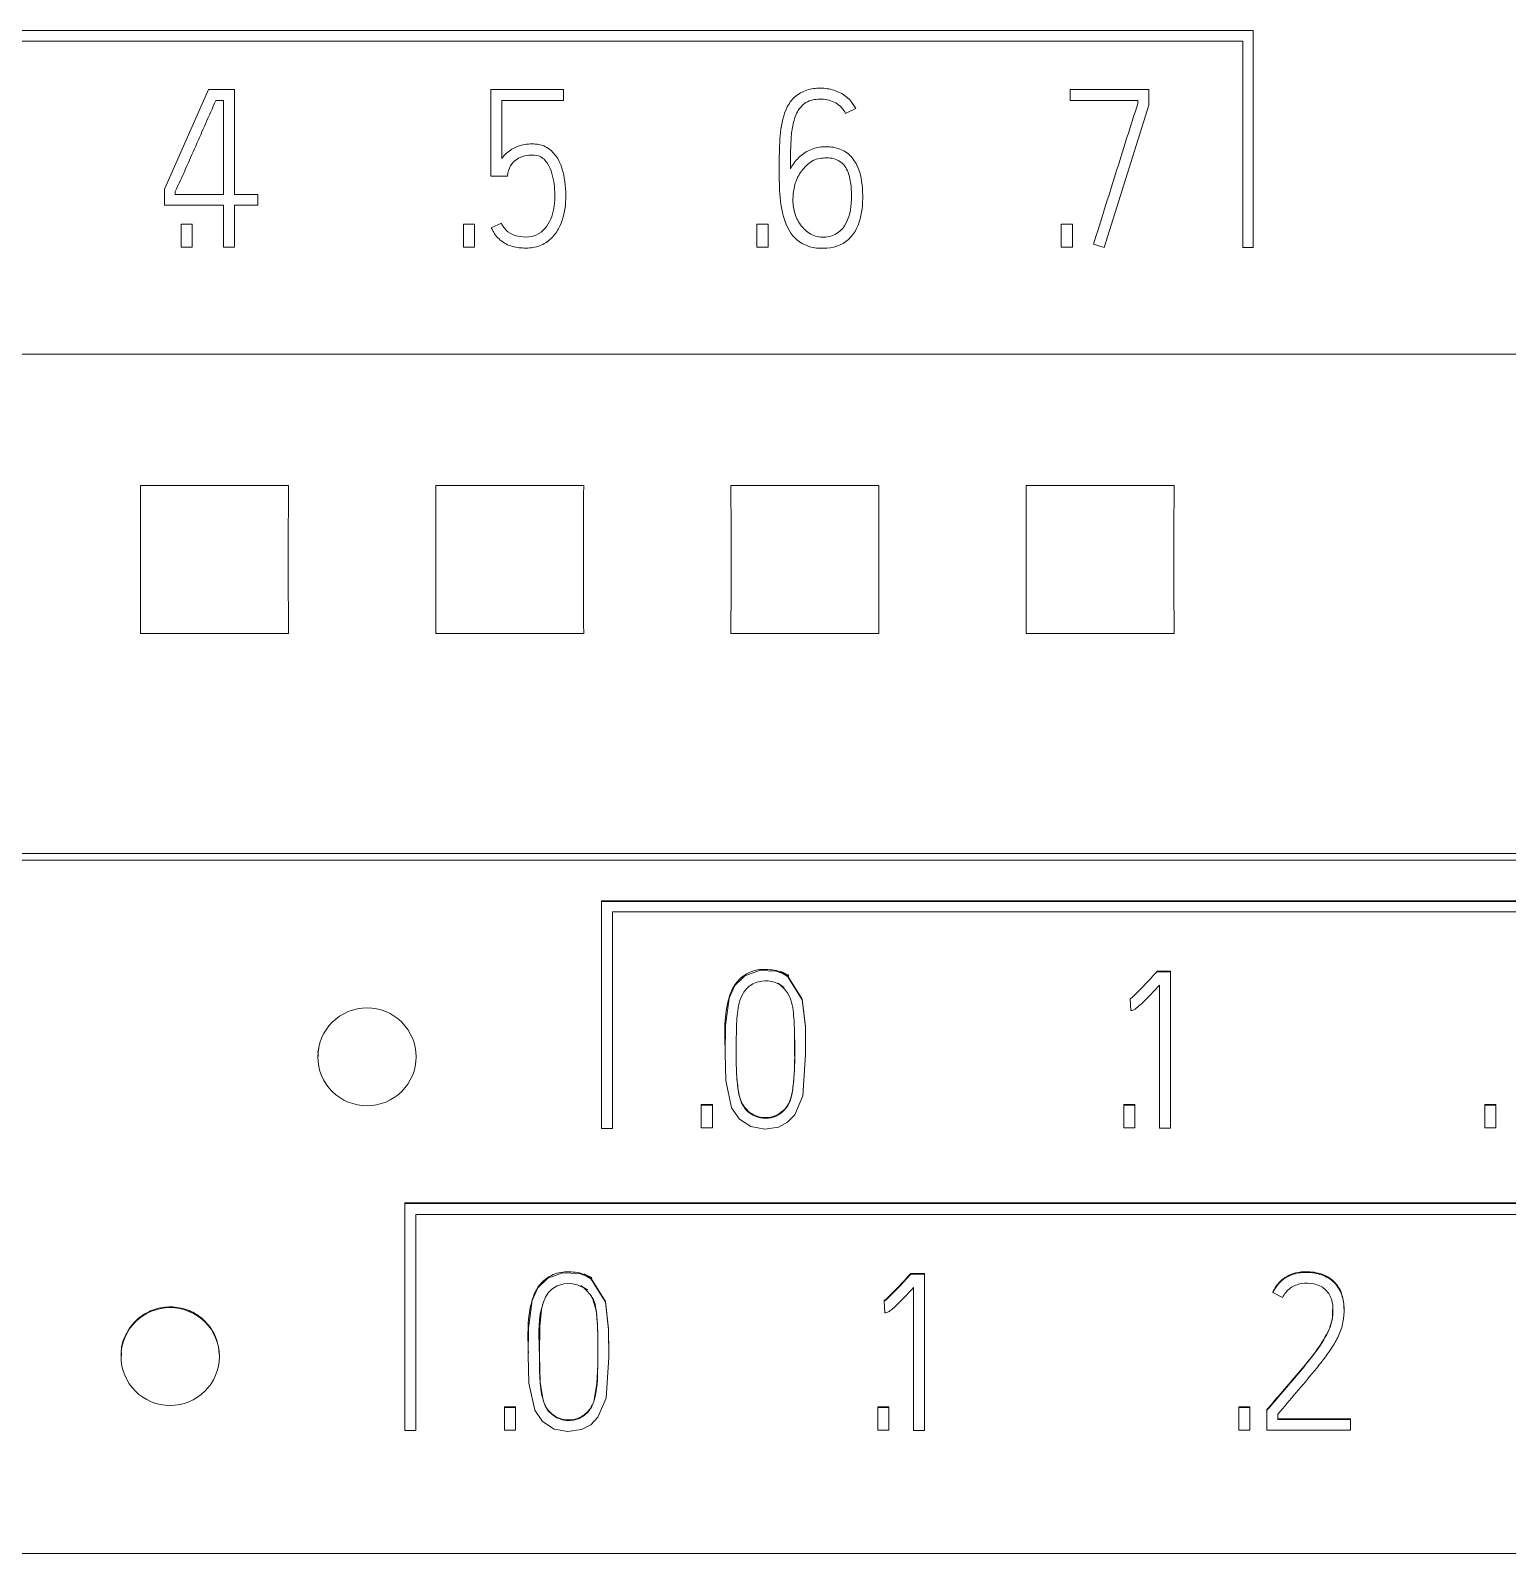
# Model space of a CAD drawing. Header units: millimetres. Extents: x 983 to 2111, y 2638 to 4457.
# Drawn here: x 1495.64 to 1510.65, y 3433.71 to 3449.18 of the extents above; entities that cross this region are included whole.
import ezdxf

# ---------------------------------------------------------------- set-up
doc = ezdxf.new("R2010")
doc.units = ezdxf.units.MM

# ---------------------------------------------------------------- blocks, each defined once
blk = doc.blocks.new('16DIDQ')
at = {"color": 7, "linetype": 'Continuous', "lineweight": 15}
for p, q in [((1484.019, 3449.182), (1508.065, 3449.182)), ((1508.065, 3449.182), (1508.065, 3446.978)), ((1507.959, 3449.072), (1484.13, 3449.072)), ((1507.959, 3446.978), (1507.959, 3449.072)), ((1497.002, 3447.57), (1497.45, 3448.582)), ((1497.45, 3448.582), (1497.714, 3448.582)), ((1497.714, 3448.582), (1497.714, 3447.517)), ((1500.319, 3448.582), (1500.319, 3447.703)), ((1501.058, 3448.582), (1500.319, 3448.582)), ((1501.058, 3448.471), (1501.058, 3448.582)), ((1506.206, 3448.471), (1506.206, 3448.584)), ((1506.206, 3448.584), (1507.005, 3448.584)), ((1507.005, 3448.584), (1507.005, 3448.422)), ((1497.601, 3448.471), (1497.523, 3448.471)), ((1497.601, 3447.517), (1497.601, 3448.471)), ((1500.43, 3448.471), (1501.058, 3448.471)), ((1500.43, 3447.881), (1500.43, 3448.471)), ((1503.924, 3448.338), (1504.026, 3448.391)), ((1506.894, 3448.471), (1506.206, 3448.471)), ((1507.005, 3448.422), (1506.55, 3446.976)), ((1506.894, 3448.44), (1506.894, 3448.471)), ((1497.002, 3447.406), (1497.002, 3447.57)), ((1500.319, 3447.703), (1500.488, 3447.703)), ((1497.112, 3447.546), (1497.112, 3447.517)), ((1497.112, 3447.517), (1497.601, 3447.517)), ((1497.714, 3447.517), (1497.949, 3447.517)), ((1497.949, 3447.517), (1497.949, 3447.406)), ((1497.601, 3447.406), (1497.002, 3447.406)), ((1497.601, 3446.982), (1497.601, 3447.406)), ((1497.949, 3447.406), (1497.714, 3447.406)), ((1497.714, 3447.406), (1497.714, 3446.982)), ((1497.17, 3446.982), (1497.17, 3447.215)), ((1497.17, 3447.215), (1497.283, 3447.215)), ((1497.283, 3447.215), (1497.283, 3446.982)), ((1500.039, 3446.982), (1500.039, 3447.215)), ((1500.039, 3447.215), (1500.152, 3447.215)), ((1500.152, 3447.215), (1500.152, 3446.982)), ((1500.425, 3447.224), (1500.323, 3447.178)), ((1503.023, 3447.215), (1503.023, 3446.982)), ((1503.136, 3447.215), (1503.023, 3447.215)), ((1503.136, 3446.982), (1503.136, 3447.215)), ((1506.115, 3447.215), (1506.115, 3446.982)), ((1506.228, 3447.215), (1506.115, 3447.215)), ((1506.228, 3446.982), (1506.228, 3447.215)), ((1497.283, 3446.982), (1497.17, 3446.982)), ((1497.714, 3446.982), (1497.601, 3446.982)), ((1500.152, 3446.982), (1500.039, 3446.982)), ((1503.023, 3446.982), (1503.136, 3446.982)), ((1506.115, 3446.982), (1506.228, 3446.982)), ((1506.55, 3446.976), (1506.443, 3447.011)), ((1508.065, 3446.978), (1507.959, 3446.978)), ((1472.71, 3445.892), (1538.31, 3445.892)), ((1496.758, 3444.56), (1498.262, 3444.56)), ((1499.758, 3444.56), (1501.262, 3444.56)), ((1502.758, 3444.56), (1504.262, 3444.56)), ((1505.758, 3444.56), (1507.262, 3444.56)), ((1498.262, 3443.056), (1496.758, 3443.056)), ((1501.262, 3443.056), (1499.758, 3443.056)), ((1504.262, 3443.056), (1502.758, 3443.056)), ((1507.262, 3443.056), (1505.758, 3443.056)), ((1472.71, 3440.82), (1538.31, 3440.82)), ((1538.31, 3440.752), (1472.71, 3440.752)), ((1501.444, 3440.331), (1501.444, 3440.338)), ((1532.478, 3440.338), (1501.444, 3440.338)), ((1501.444, 3440.331), (1532.478, 3440.331)), ((1501.444, 3438.026), (1501.444, 3440.331)), ((1532.368, 3440.226), (1501.555, 3440.226)), ((1501.555, 3440.226), (1501.555, 3438.026)), ((1507.085, 3439.619), (1507.085, 3439.626)), ((1507.085, 3439.626), (1507.225, 3439.626)), ((1507.085, 3439.619), (1507.225, 3439.619)), ((1507.225, 3439.619), (1507.225, 3439.626)), ((1507.225, 3439.619), (1507.225, 3438.03)), ((1507.114, 3438.03), (1507.114, 3439.482)), ((1506.816, 3439.35), (1506.816, 3439.343)), ((1506.823, 3439.225), (1506.816, 3439.343)), ((1503.405, 3438.761), (1503.404, 3439.013)), ((1498.56, 3438.762), (1498.56, 3438.755)), ((1499.56, 3438.755), (1499.56, 3438.762)), ((1502.699, 3438.818), (1502.699, 3438.811)), ((1503.517, 3438.808), (1503.517, 3438.815)), ((1502.57, 3438.271), (1502.457, 3438.271)), ((1502.457, 3438.264), (1502.457, 3438.271)), ((1502.457, 3438.032), (1502.457, 3438.264)), ((1502.457, 3438.264), (1502.57, 3438.264)), ((1502.57, 3438.264), (1502.57, 3438.271)), ((1502.57, 3438.264), (1502.57, 3438.032)), ((1506.863, 3438.271), (1506.75, 3438.271)), ((1506.75, 3438.264), (1506.75, 3438.271)), ((1506.75, 3438.032), (1506.75, 3438.264)), ((1506.75, 3438.264), (1506.863, 3438.264)), ((1506.863, 3438.264), (1506.863, 3438.271)), ((1506.863, 3438.264), (1506.863, 3438.032)), ((1510.418, 3438.271), (1510.531, 3438.271)), ((1510.418, 3438.264), (1510.418, 3438.271)), ((1510.531, 3438.264), (1510.418, 3438.264)), ((1510.418, 3438.264), (1510.418, 3438.032)), ((1510.531, 3438.264), (1510.531, 3438.271)), ((1510.531, 3438.032), (1510.531, 3438.264)), ((1501.555, 3438.026), (1501.444, 3438.026)), ((1502.57, 3438.032), (1502.457, 3438.032)), ((1506.863, 3438.032), (1506.75, 3438.032)), ((1507.225, 3438.03), (1507.114, 3438.03)), ((1510.418, 3438.032), (1510.531, 3438.032)), ((1530.259, 3437.271), (1499.446, 3437.271)), ((1499.446, 3437.264), (1499.446, 3437.271)), ((1499.446, 3437.264), (1530.259, 3437.264)), ((1499.446, 3434.959), (1499.446, 3437.264)), ((1530.148, 3437.154), (1499.557, 3437.154)), ((1499.557, 3437.154), (1499.557, 3434.959)), ((1504.585, 3436.547), (1504.585, 3436.554)), ((1504.585, 3436.554), (1504.725, 3436.554)), ((1504.725, 3436.547), (1504.585, 3436.547)), ((1504.725, 3436.547), (1504.725, 3436.554)), ((1504.725, 3434.957), (1504.725, 3436.547)), ((1504.316, 3436.271), (1504.316, 3436.278)), ((1504.316, 3436.271), (1504.323, 3436.153)), ((1504.614, 3436.41), (1504.614, 3434.957)), ((1508.264, 3436.359), (1508.264, 3436.366)), ((1508.364, 3436.308), (1508.264, 3436.359)), ((1508.99, 3436.178), (1508.99, 3436.185)), ((1496.56, 3435.717), (1496.56, 3435.71)), ((1497.56, 3435.71), (1497.56, 3435.717)), ((1500.699, 3435.746), (1500.699, 3435.739)), ((1501.517, 3435.735), (1501.517, 3435.742)), ((1500.457, 3435.199), (1500.457, 3435.192)), ((1500.57, 3435.199), (1500.457, 3435.199)), ((1500.457, 3435.192), (1500.457, 3434.96)), ((1500.57, 3435.192), (1500.457, 3435.192)), ((1500.57, 3435.192), (1500.57, 3435.199)), ((1500.57, 3434.96), (1500.57, 3435.192)), ((1504.25, 3435.199), (1504.25, 3435.192)), ((1504.363, 3435.199), (1504.25, 3435.199)), ((1504.363, 3435.192), (1504.25, 3435.192)), ((1504.25, 3435.192), (1504.25, 3434.96)), ((1504.363, 3435.192), (1504.363, 3435.199)), ((1504.363, 3434.96), (1504.363, 3435.192)), ((1507.918, 3435.199), (1508.031, 3435.199)), ((1507.918, 3435.192), (1507.918, 3435.199)), ((1508.031, 3435.192), (1507.918, 3435.192)), ((1507.918, 3435.192), (1507.918, 3434.96)), ((1508.031, 3435.192), (1508.031, 3435.199)), ((1508.031, 3434.96), (1508.031, 3435.192)), ((1508.204, 3435.17), (1508.204, 3435.163)), ((1508.204, 3434.96), (1508.204, 3435.163)), ((1508.315, 3435.123), (1508.315, 3435.07)), ((1508.315, 3435.077), (1509.056, 3435.077)), ((1508.315, 3435.07), (1509.056, 3435.07)), ((1509.056, 3435.07), (1509.056, 3435.077)), ((1509.056, 3435.07), (1509.056, 3434.96)), ((1499.557, 3434.959), (1499.446, 3434.959)), ((1500.457, 3434.96), (1500.57, 3434.96)), ((1504.25, 3434.96), (1504.363, 3434.96)), ((1504.614, 3434.957), (1504.725, 3434.957)), ((1507.918, 3434.96), (1508.031, 3434.96)), ((1509.056, 3434.96), (1508.204, 3434.96)), ((1488.01, 3433.708), (1532.51, 3433.708))]:
    blk.add_line(p, q, dxfattribs=at)
at = {"color": 7, "linetype": 'Continuous', "lineweight": 15, "flags": 128}
for points in [[(1503.22, 3439.625), (1503.326, 3439.585), (1503.344, 3439.577), (1503.345, 3439.576), (1503.345, 3439.576), (1503.345, 3439.576), (1503.345, 3439.576), (1503.343, 3439.577), (1503.268, 3439.614), (1503.264, 3439.616), (1503.263, 3439.616), (1503.263, 3439.616), (1503.263, 3439.616), (1503.263, 3439.616), (1503.263, 3439.616), (1503.265, 3439.615), (1503.337, 3439.568), (1503.482, 3439.334), (1503.515, 3439.057), (1503.517, 3438.777), (1503.489, 3438.358), (1503.407, 3438.165), (1503.334, 3438.09), (1503.241, 3438.041), (1503.102, 3438.02), (1502.962, 3438.046), (1502.845, 3438.121), (1502.765, 3438.237), (1502.706, 3438.513), (1502.699, 3438.792), (1502.702, 3439.072), (1502.74, 3439.35), (1502.797, 3439.478), (1502.899, 3439.579), (1503.048, 3439.633), (1503.22, 3439.625)], [(1503.517, 3438.815), (1503.515, 3439.064), (1503.482, 3439.341), (1503.337, 3439.575), (1503.265, 3439.622), (1503.263, 3439.623), (1503.263, 3439.623), (1503.263, 3439.623), (1503.263, 3439.623), (1503.263, 3439.623), (1503.263, 3439.623), (1503.263, 3439.623), (1503.263, 3439.623), (1503.264, 3439.622), (1503.268, 3439.621), (1503.343, 3439.584), (1503.345, 3439.583), (1503.345, 3439.583), (1503.345, 3439.583), (1503.345, 3439.583), (1503.344, 3439.584), (1503.326, 3439.592), (1503.22, 3439.632)], [(1501.22, 3436.553), (1501.326, 3436.513), (1501.344, 3436.504), (1501.345, 3436.504), (1501.345, 3436.504), (1501.345, 3436.504), (1501.345, 3436.504), (1501.343, 3436.505), (1501.268, 3436.541), (1501.264, 3436.543), (1501.263, 3436.544), (1501.263, 3436.544), (1501.263, 3436.544), (1501.263, 3436.544), (1501.263, 3436.543), (1501.265, 3436.542), (1501.337, 3436.496), (1501.482, 3436.262), (1501.515, 3435.984), (1501.517, 3435.704), (1501.489, 3435.286), (1501.407, 3435.093), (1501.334, 3435.017), (1501.241, 3434.968), (1501.102, 3434.948), (1500.962, 3434.973), (1500.845, 3435.049), (1500.765, 3435.165), (1500.706, 3435.44), (1500.699, 3435.719), (1500.702, 3435.999), (1500.74, 3436.278), (1500.797, 3436.406), (1500.899, 3436.506), (1501.048, 3436.561), (1501.22, 3436.553)], [(1501.2, 3436.439), (1501.131, 3436.453), (1501.059, 3436.449), (1500.994, 3436.429), (1500.939, 3436.395), (1500.902, 3436.358), (1500.873, 3436.311), (1500.85, 3436.255), (1500.833, 3436.189), (1500.817, 3436.014), (1500.812, 3435.727), (1500.821, 3435.45), (1500.849, 3435.266), (1500.87, 3435.208), (1500.9, 3435.159), (1500.94, 3435.119), (1500.988, 3435.087), (1501.045, 3435.065), (1501.102, 3435.057), (1501.159, 3435.062), (1501.216, 3435.08), (1501.266, 3435.11), (1501.308, 3435.148), (1501.341, 3435.195), (1501.365, 3435.251), (1501.395, 3435.434), (1501.405, 3435.621), (1501.404, 3435.944), (1501.398, 3436.074), (1501.387, 3436.176), (1501.354, 3436.293), (1501.327, 3436.341), (1501.292, 3436.382), (1501.265, 3436.406), (1501.237, 3436.429), (1501.236, 3436.429), (1501.236, 3436.429), (1501.236, 3436.429), (1501.236, 3436.429), (1501.235, 3436.429), (1501.235, 3436.429), (1501.235, 3436.429), (1501.235, 3436.429), (1501.235, 3436.43), (1501.235, 3436.43), (1501.235, 3436.43), (1501.235, 3436.43), (1501.235, 3436.43), (1501.235, 3436.43), (1501.235, 3436.43), (1501.236, 3436.429), (1501.236, 3436.429), (1501.236, 3436.429), (1501.236, 3436.429), (1501.236, 3436.429), (1501.236, 3436.429), (1501.236, 3436.429), (1501.236, 3436.429), (1501.236, 3436.429), (1501.236, 3436.429), (1501.236, 3436.429), (1501.235, 3436.43), (1501.235, 3436.43), (1501.235, 3436.43), (1501.235, 3436.43), (1501.235, 3436.43), (1501.235, 3436.43), (1501.235, 3436.43), (1501.236, 3436.429), (1501.236, 3436.429), (1501.236, 3436.429), (1501.236, 3436.429), (1501.236, 3436.429), (1501.236, 3436.429), (1501.236, 3436.429), (1501.236, 3436.429), (1501.236, 3436.429), (1501.236, 3436.429), (1501.235, 3436.43), (1501.235, 3436.43), (1501.235, 3436.43), (1501.235, 3436.43), (1501.235, 3436.43), (1501.235, 3436.43), (1501.235, 3436.43), (1501.235, 3436.43), (1501.235, 3436.43), (1501.235, 3436.43), (1501.236, 3436.429), (1501.236, 3436.429), (1501.236, 3436.429), (1501.236, 3436.429), (1501.236, 3436.429), (1501.235, 3436.429), (1501.235, 3436.43), (1501.235, 3436.43), (1501.235, 3436.43), (1501.235, 3436.43), (1501.236, 3436.429), (1501.236, 3436.429), (1501.236, 3436.429), (1501.236, 3436.429), (1501.236, 3436.429), (1501.236, 3436.429), (1501.235, 3436.43), (1501.235, 3436.43), (1501.235, 3436.43), (1501.235, 3436.43), (1501.235, 3436.43), (1501.235, 3436.43), (1501.235, 3436.43), (1501.235, 3436.43), (1501.236, 3436.429), (1501.236, 3436.429), (1501.236, 3436.429), (1501.239, 3436.427), (1501.242, 3436.425), (1501.251, 3436.419), (1501.267, 3436.409), (1501.293, 3436.392), (1501.3, 3436.388), (1501.3, 3436.388), (1501.3, 3436.388), (1501.3, 3436.388), (1501.3, 3436.388), (1501.3, 3436.388), (1501.3, 3436.388), (1501.3, 3436.387), (1501.3, 3436.387), (1501.3, 3436.387), (1501.3, 3436.387), (1501.3, 3436.387), (1501.3, 3436.387), (1501.3, 3436.387), (1501.3, 3436.388), (1501.299, 3436.388), (1501.299, 3436.388), (1501.299, 3436.388), (1501.299, 3436.388), (1501.299, 3436.388), (1501.299, 3436.388), (1501.299, 3436.388), (1501.299, 3436.388), (1501.3, 3436.388), (1501.3, 3436.387), (1501.3, 3436.387), (1501.3, 3436.387), (1501.3, 3436.387), (1501.3, 3436.387), (1501.3, 3436.387), (1501.3, 3436.388), (1501.299, 3436.388), (1501.299, 3436.388), (1501.299, 3436.388), (1501.299, 3436.388), (1501.299, 3436.388), (1501.299, 3436.388), (1501.3, 3436.387), (1501.299, 3436.388), (1501.299, 3436.388), (1501.299, 3436.388), (1501.299, 3436.388), (1501.299, 3436.388), (1501.3, 3436.388), (1501.3, 3436.387), (1501.3, 3436.388), (1501.299, 3436.388), (1501.299, 3436.388), (1501.299, 3436.388), (1501.299, 3436.388), (1501.299, 3436.388), (1501.3, 3436.388), (1501.3, 3436.388), (1501.3, 3436.388), (1501.3, 3436.388), (1501.3, 3436.388), (1501.3, 3436.388), (1501.3, 3436.388), (1501.3, 3436.388), (1501.299, 3436.388), (1501.299, 3436.388), (1501.299, 3436.388), (1501.299, 3436.388), (1501.299, 3436.388), (1501.299, 3436.388), (1501.299, 3436.388), (1501.3, 3436.388), (1501.3, 3436.388), (1501.3, 3436.388), (1501.3, 3436.388), (1501.3, 3436.388), (1501.3, 3436.388), (1501.299, 3436.388), (1501.299, 3436.388), (1501.299, 3436.388), (1501.299, 3436.388), (1501.299, 3436.388), (1501.299, 3436.388), (1501.299, 3436.388), (1501.299, 3436.388), (1501.3, 3436.388), (1501.3, 3436.388), (1501.3, 3436.388), (1501.3, 3436.388), (1501.3, 3436.388), (1501.3, 3436.388), (1501.3, 3436.388), (1501.299, 3436.388), (1501.299, 3436.388), (1501.299, 3436.388), (1501.298, 3436.389), (1501.298, 3436.389), (1501.298, 3436.389), (1501.298, 3436.389), (1501.298, 3436.389), (1501.298, 3436.389), (1501.298, 3436.389), (1501.298, 3436.389), (1501.2, 3436.439)], [(1501.517, 3435.742), (1501.515, 3435.991), (1501.482, 3436.269), (1501.337, 3436.503), (1501.265, 3436.55), (1501.263, 3436.55), (1501.263, 3436.551), (1501.263, 3436.551), (1501.263, 3436.551), (1501.263, 3436.551), (1501.263, 3436.551), (1501.263, 3436.551), (1501.263, 3436.55), (1501.264, 3436.55), (1501.268, 3436.548), (1501.343, 3436.512), (1501.345, 3436.511), (1501.345, 3436.511), (1501.345, 3436.511), (1501.345, 3436.511), (1501.344, 3436.512), (1501.326, 3436.52), (1501.22, 3436.56)]]:
    blk.add_lwpolyline(points, dxfattribs=at)
at = {"color": 7, "linetype": 'Continuous', "lineweight": 15}
for points, knots in [([(1504.026, 3448.391), (1503.983, 3448.475), (1503.908, 3448.539), (1503.777, 3448.586), (1503.73, 3448.594), (1503.637, 3448.597), (1503.591, 3448.593), (1503.501, 3448.569), (1503.458, 3448.548), (1503.385, 3448.49), (1503.356, 3448.453), (1503.29, 3448.33), (1503.272, 3448.237), (1503.252, 3448.054), (1503.25, 3447.961), (1503.249, 3447.776), (1503.248, 3447.683), (1503.255, 3447.498), (1503.264, 3447.405), (1503.308, 3447.226), (1503.346, 3447.136), (1503.445, 3447.039), (1503.485, 3447.013), (1503.571, 3446.979), (1503.617, 3446.971), (1503.756, 3446.966), (1503.853, 3446.984), (1504.002, 3447.092), (1504.049, 3447.18), (1504.095, 3447.358), (1504.1, 3447.452), (1504.092, 3447.636), (1504.079, 3447.731), (1504.017, 3447.856), (1503.99, 3447.894), (1503.92, 3447.955), (1503.877, 3447.976), (1503.788, 3448), (1503.74, 3448.003), (1503.648, 3447.997), (1503.602, 3447.986), (1503.517, 3447.949), (1503.479, 3447.921), (1503.413, 3447.856), (1503.384, 3447.818), (1503.362, 3447.777)], [0, 0, 0, 0, 0.0625, 0.0625, 0.09375, 0.09375, 0.125, 0.125, 0.15625, 0.15625, 0.1875, 0.1875, 0.25, 0.25, 0.3125, 0.3125, 0.375, 0.375, 0.4375, 0.4375, 0.5, 0.5, 0.53125, 0.53125, 0.5625, 0.5625, 0.625, 0.625, 0.6875, 0.6875, 0.75, 0.75, 0.8125, 0.8125, 0.84375, 0.84375, 0.875, 0.875, 0.90625, 0.90625, 0.9375, 0.9375, 0.96875, 0.96875, 1, 1, 1, 1]), ([(1497.523, 3448.471), (1497.49, 3448.394), (1497.455, 3448.317), (1497.421, 3448.24), (1497.387, 3448.162), (1497.353, 3448.085), (1497.319, 3448.008), (1497.25, 3447.854), (1497.184, 3447.699), (1497.112, 3447.546)], [0, 0, 0, 0, 0.000253101, 0.000253101, 0.000253101, 0.0005062, 0.0005062, 0.0005062, 0.001012365, 0.001012365, 0.001012365, 0.001012365]), ([(1503.362, 3447.777), (1503.362, 3447.875), (1503.363, 3447.972), (1503.372, 3448.118), (1503.377, 3448.167), (1503.396, 3448.263), (1503.41, 3448.311), (1503.457, 3448.398), (1503.492, 3448.437), (1503.581, 3448.48), (1503.632, 3448.486), (1503.731, 3448.483), (1503.781, 3448.471), (1503.866, 3448.421), (1503.901, 3448.383), (1503.924, 3448.338)], [0, 0, 0, 0, 0.25, 0.25, 0.375, 0.375, 0.5, 0.5, 0.625, 0.625, 0.75, 0.75, 0.875, 0.875, 1, 1, 1, 1]), ([(1506.443, 3447.011), (1506.518, 3447.249), (1506.592, 3447.488), (1506.705, 3447.845), (1506.742, 3447.964), (1506.798, 3448.143), (1506.817, 3448.203), (1506.845, 3448.292), (1506.855, 3448.322), (1506.874, 3448.381), (1506.882, 3448.411), (1506.894, 3448.44)], [0, 0, 0, 0, 0.5, 0.5, 0.75, 0.75, 0.875, 0.875, 0.9375, 0.9375, 1, 1, 1, 1]), ([(1500.323, 3447.178), (1500.343, 3447.135), (1500.367, 3447.096), (1500.436, 3447.032), (1500.476, 3447.008), (1500.565, 3446.978), (1500.612, 3446.974), (1500.705, 3446.97), (1500.753, 3446.974), (1500.842, 3447.003), (1500.884, 3447.027), (1500.954, 3447.088), (1500.983, 3447.127), (1501.051, 3447.25), (1501.073, 3447.343), (1501.084, 3447.53), (1501.078, 3447.624), (1501.039, 3447.808), (1501.002, 3447.899), (1500.896, 3447.994), (1500.852, 3448.015), (1500.759, 3448.033), (1500.711, 3448.031), (1500.572, 3448.009), (1500.484, 3447.959), (1500.43, 3447.881)], [0, 0, 0, 0, 0.0625, 0.0625, 0.125, 0.125, 0.1875, 0.1875, 0.25, 0.25, 0.3125, 0.3125, 0.375, 0.375, 0.5, 0.5, 0.625, 0.625, 0.75, 0.75, 0.8125, 0.8125, 0.875, 0.875, 1, 1, 1, 1]), ([(1500.488, 3447.703), (1500.491, 3447.778), (1500.532, 3447.849), (1500.631, 3447.902), (1500.667, 3447.911), (1500.741, 3447.918), (1500.779, 3447.918), (1500.847, 3447.89), (1500.874, 3447.861), (1500.914, 3447.799), (1500.928, 3447.765), (1500.96, 3447.659), (1500.967, 3447.585), (1500.97, 3447.438), (1500.962, 3447.363), (1500.913, 3447.224), (1500.871, 3447.158), (1500.776, 3447.099), (1500.74, 3447.088), (1500.666, 3447.082), (1500.629, 3447.085), (1500.556, 3447.099), (1500.521, 3447.114), (1500.464, 3447.16), (1500.441, 3447.19), (1500.425, 3447.224)], [0, 0, 0, 0, 0.125, 0.125, 0.1875, 0.1875, 0.25, 0.25, 0.3125, 0.3125, 0.375, 0.375, 0.5, 0.5, 0.625, 0.625, 0.75, 0.75, 0.8125, 0.8125, 0.875, 0.875, 0.9375, 0.9375, 1, 1, 1, 1]), ([(1503.731, 3447.887), (1503.754, 3447.887), (1503.778, 3447.886), (1503.823, 3447.875), (1503.845, 3447.865), (1503.904, 3447.826), (1503.932, 3447.785), (1503.965, 3447.697), (1503.973, 3447.651), (1503.984, 3447.558), (1503.984, 3447.511), (1503.979, 3447.371), (1503.964, 3447.275), (1503.886, 3447.157), (1503.849, 3447.124), (1503.764, 3447.086), (1503.716, 3447.078), (1503.622, 3447.087), (1503.577, 3447.105), (1503.502, 3447.162), (1503.471, 3447.198), (1503.422, 3447.279), (1503.405, 3447.323), (1503.387, 3447.415), (1503.387, 3447.462), (1503.394, 3447.556), (1503.402, 3447.602), (1503.433, 3447.69), (1503.457, 3447.731), (1503.516, 3447.804), (1503.551, 3447.838), (1503.635, 3447.882), (1503.684, 3447.887), (1503.731, 3447.887)], [0, 0, 0, 0, 0.03125, 0.03125, 0.0625, 0.0625, 0.125, 0.125, 0.1875, 0.1875, 0.25, 0.25, 0.375, 0.375, 0.4375, 0.4375, 0.5, 0.5, 0.5625, 0.5625, 0.625, 0.625, 0.6875, 0.6875, 0.75, 0.75, 0.8125, 0.8125, 0.875, 0.875, 0.9375, 0.9375, 1, 1, 1, 1]), ([(1503.22, 3439.632), (1503.162, 3439.64), (1503.052, 3439.654), (1502.897, 3439.598), (1502.789, 3439.491), (1502.685, 3439.232), (1502.693, 3439.001), (1502.7, 3438.818)], [0, 0, 0, 0, 0.1484, 0.285825, 0.409636, 0.531568, 1, 1, 1, 1]), ([(1503.2, 3439.512), (1503.116, 3439.541), (1502.973, 3439.516), (1502.851, 3439.373), (1502.819, 3439.195), (1502.812, 3438.984), (1502.812, 3438.773), (1502.812, 3438.579), (1502.832, 3438.405), (1502.873, 3438.225), (1503.02, 3438.128), (1503.204, 3438.128), (1503.361, 3438.243), (1503.395, 3438.466), (1503.408, 3438.706), (1503.407, 3438.956), (1503.398, 3439.198), (1503.36, 3439.421), (1503.163, 3439.549), (1503.36, 3439.421), (1503.242, 3439.498), (1503.2, 3439.512)], [0, 0, 0, 0, 0.0625, 0.09375, 0.15625, 0.21875, 0.28125, 0.34375, 0.390625, 0.4375, 0.5, 0.53125, 0.59375, 0.65625, 0.71875, 0.8125, 0.875, 0.9375, 1, 1.0625, 1.09375, 1.09375, 1.09375, 1.09375]), ([(1506.816, 3439.343), (1506.841, 3439.363), (1506.865, 3439.385), (1506.888, 3439.408), (1506.91, 3439.431), (1506.933, 3439.454), (1506.955, 3439.477), (1506.999, 3439.524), (1507.043, 3439.571), (1507.085, 3439.619)], [0, 0, 0, 0, 0.0000967696, 0.0000967696, 0.0000967696, 0.0001933342, 0.0001933342, 0.0001933342, 0.0003859697, 0.0003859697, 0.0003859697, 0.0003859697]), ([(1507.114, 3439.482), (1507.091, 3439.458), (1507.069, 3439.434), (1507.046, 3439.41), (1507.023, 3439.386), (1507, 3439.362), (1506.977, 3439.339), (1506.956, 3439.318), (1506.935, 3439.297), (1506.913, 3439.278), (1506.898, 3439.264), (1506.882, 3439.251), (1506.865, 3439.239), (1506.858, 3439.235), (1506.85, 3439.23), (1506.841, 3439.228), (1506.835, 3439.227), (1506.829, 3439.225), (1506.823, 3439.225)], [0, 0, 0, 0, 0.0000990184, 0.0000990184, 0.0000990184, 0.0001980448, 0.0001980448, 0.0001980448, 0.0002868806, 0.0002868806, 0.0002868806, 0.0003483915, 0.0003483915, 0.0003483915, 0.0003746495, 0.0003746495, 0.0003746495, 0.000393231, 0.000393231, 0.000393231, 0.000393231]), ([(1499.56, 3438.755), (1499.56, 3438.623), (1499.505, 3438.494), (1499.321, 3438.311), (1499.19, 3438.257), (1498.93, 3438.257), (1498.8, 3438.31), (1498.613, 3438.495), (1498.56, 3438.624), (1498.56, 3438.884), (1498.614, 3439.014), (1498.798, 3439.198), (1498.928, 3439.252), (1499.191, 3439.252), (1499.32, 3439.199), (1499.505, 3439.015), (1499.56, 3438.886), (1499.56, 3438.755)], [0, 0, 0, 0, 0.125, 0.125, 0.25, 0.25, 0.375, 0.375, 0.5, 0.5, 0.625, 0.625, 0.75, 0.75, 0.875, 0.875, 1, 1, 1, 1]), ([(1498.572, 3438.846), (1498.568, 3438.835), (1498.558, 3438.808), (1498.563, 3438.779), (1498.566, 3438.762)], [0, 0, 0, 0, 0.395088, 1, 1, 1, 1]), ([(1502.812, 3438.814), (1502.812, 3438.811), (1502.81, 3438.693), (1502.817, 3438.519), (1502.85, 3438.284), (1502.966, 3438.163), (1503.101, 3438.128), (1503.21, 3438.15), (1503.292, 3438.205), (1503.366, 3438.299), (1503.401, 3438.505), (1503.408, 3438.691), (1503.407, 3438.821), (1503.406, 3438.835)], [0, 0, 0, 0, 0.004405, 0.211276, 0.316146, 0.418692, 0.488694, 0.558145, 0.61049, 0.6624, 0.767435, 0.974232, 1, 1, 1, 1]), ([(1501.22, 3436.56), (1501.162, 3436.567), (1501.052, 3436.581), (1500.897, 3436.526), (1500.789, 3436.419), (1500.685, 3436.16), (1500.693, 3435.929), (1500.7, 3435.746)], [0, 0, 0, 0, 0.148399, 0.285825, 0.409633, 0.531566, 1, 1, 1, 1]), ([(1508.264, 3436.366), (1508.287, 3436.404), (1508.331, 3436.477), (1508.437, 3436.546), (1508.571, 3436.578), (1508.71, 3436.568), (1508.84, 3436.518), (1508.923, 3436.438), (1508.981, 3436.324), (1508.986, 3436.237), (1508.989, 3436.185)], [0, 0, 0, 0, 0.129844, 0.24249, 0.355611, 0.524309, 0.63695, 0.750909, 0.850937, 1, 1, 1, 1]), ([(1504.316, 3436.278), (1504.341, 3436.298), (1504.365, 3436.32), (1504.388, 3436.342), (1504.41, 3436.365), (1504.433, 3436.388), (1504.455, 3436.412), (1504.499, 3436.458), (1504.543, 3436.505), (1504.585, 3436.554)], [0, 0, 0, 0, 0.0000967696, 0.0000967696, 0.0000967696, 0.0001933342, 0.0001933342, 0.0001933342, 0.0003859697, 0.0003859697, 0.0003859697, 0.0003859697]), ([(1504.585, 3436.547), (1504.543, 3436.498), (1504.499, 3436.451), (1504.41, 3436.358), (1504.366, 3436.311), (1504.316, 3436.271)], [0, 0, 0, 0, 0.5, 0.5, 1, 1, 1, 1]), ([(1508.204, 3435.163), (1508.311, 3435.287), (1508.419, 3435.41), (1508.576, 3435.598), (1508.628, 3435.662), (1508.727, 3435.792), (1508.774, 3435.859), (1508.832, 3435.969), (1508.848, 3436.007), (1508.87, 3436.086), (1508.875, 3436.128), (1508.877, 3436.21), (1508.873, 3436.253), (1508.848, 3436.332), (1508.825, 3436.369), (1508.762, 3436.422), (1508.722, 3436.439), (1508.64, 3436.455), (1508.598, 3436.457), (1508.515, 3436.444), (1508.475, 3436.429), (1508.409, 3436.379), (1508.382, 3436.346), (1508.364, 3436.308)], [0, 0, 0, 0, 0.25, 0.25, 0.375, 0.375, 0.5, 0.5, 0.5625, 0.5625, 0.625, 0.625, 0.6875, 0.6875, 0.75, 0.75, 0.8125, 0.8125, 0.875, 0.875, 0.9375, 0.9375, 1, 1, 1, 1]), ([(1508.264, 3436.359), (1508.304, 3436.448), (1508.383, 3436.517), (1508.521, 3436.561), (1508.571, 3436.565), (1508.667, 3436.563), (1508.715, 3436.555), (1508.807, 3436.523), (1508.851, 3436.498), (1508.919, 3436.43), (1508.946, 3436.389), (1508.996, 3436.252), (1508.996, 3436.151), (1508.969, 3436.01), (1508.953, 3435.963), (1508.913, 3435.876), (1508.888, 3435.835), (1508.808, 3435.715), (1508.749, 3435.639), (1508.566, 3435.415), (1508.44, 3435.27), (1508.315, 3435.123)], [0, 0, 0, 0, 0.125, 0.125, 0.1875, 0.1875, 0.25, 0.25, 0.3125, 0.3125, 0.375, 0.375, 0.5, 0.5, 0.5625, 0.5625, 0.625, 0.625, 0.75, 0.75, 1, 1, 1, 1]), ([(1500.856, 3436.27), (1500.848, 3436.246), (1500.792, 3436.074), (1500.824, 3435.733), (1500.802, 3435.383), (1500.882, 3435.18), (1500.938, 3435.125), (1500.987, 3435.092), (1501.043, 3435.071), (1501.102, 3435.063), (1501.161, 3435.067), (1501.217, 3435.086), (1501.268, 3435.116), (1501.311, 3435.155), (1501.345, 3435.203), (1501.402, 3435.348), (1501.404, 3435.605), (1501.409, 3435.913), (1501.395, 3436.143), (1501.372, 3436.283), (1501.335, 3436.33), (1501.323, 3436.346)], [0, 0, 0, 0, 0.027549, 0.192384, 0.35716, 0.398266, 0.418973, 0.439903, 0.46091, 0.481855, 0.5027, 0.523507, 0.544351, 0.565143, 0.585764, 0.606421, 0.730605, 0.853903, 0.936744, 0.978568, 1, 1, 1, 1]), ([(1504.614, 3436.41), (1504.591, 3436.385), (1504.569, 3436.361), (1504.546, 3436.337), (1504.523, 3436.314), (1504.5, 3436.29), (1504.477, 3436.267), (1504.456, 3436.246), (1504.435, 3436.225), (1504.413, 3436.205), (1504.398, 3436.192), (1504.382, 3436.178), (1504.365, 3436.167), (1504.358, 3436.162), (1504.35, 3436.158), (1504.341, 3436.156), (1504.335, 3436.154), (1504.329, 3436.153), (1504.323, 3436.153)], [0, 0, 0, 0, 0.0000990184, 0.0000990184, 0.0000990184, 0.0001980448, 0.0001980448, 0.0001980448, 0.0002868806, 0.0002868806, 0.0002868806, 0.0003483915, 0.0003483915, 0.0003483915, 0.0003746495, 0.0003746495, 0.0003746495, 0.000393231, 0.000393231, 0.000393231, 0.000393231]), ([(1497.56, 3435.71), (1497.56, 3435.841), (1497.505, 3435.97), (1497.321, 3436.153), (1497.19, 3436.207), (1496.93, 3436.207), (1496.8, 3436.155), (1496.613, 3435.969), (1496.56, 3435.84), (1496.56, 3435.58), (1496.614, 3435.45), (1496.798, 3435.266), (1496.928, 3435.212), (1497.191, 3435.212), (1497.32, 3435.266), (1497.505, 3435.449), (1497.56, 3435.578), (1497.56, 3435.71)], [0, 0, 0, 0, 0.125, 0.125, 0.25, 0.25, 0.375, 0.375, 0.5, 0.5, 0.625, 0.625, 0.75, 0.75, 0.875, 0.875, 1, 1, 1, 1]), ([(1497.56, 3435.717), (1497.554, 3435.773), (1497.543, 3435.884), (1497.457, 3436.033), (1497.331, 3436.146), (1497.173, 3436.211), (1497.002, 3436.22), (1496.837, 3436.173), (1496.697, 3436.073), (1496.602, 3435.934), (1496.557, 3435.807), (1496.564, 3435.734), (1496.566, 3435.717)], [0, 0, 0, 0, 0.107068, 0.214132, 0.321315, 0.428748, 0.536417, 0.644203, 0.751934, 0.859465, 0.966735, 1, 1, 1, 1]), ([(1508.204, 3435.17), (1508.31, 3435.293), (1508.522, 3435.539), (1508.771, 3435.833), (1508.875, 3436.071), (1508.872, 3436.16), (1508.871, 3436.187)], [0, 0, 0, 0, 0.391895, 0.785069, 0.933405, 1, 1, 1, 1])]:
    blk.add_open_spline(points, degree=3, knots=knots, dxfattribs=at)
for points in [[(1496.758, 3443.056), (1496.76, 3443.557), (1496.76, 3444.058), (1496.758, 3444.56)], [(1498.262, 3444.56), (1498.259, 3444.058), (1498.259, 3443.557), (1498.262, 3443.056)], [(1499.758, 3443.056), (1499.76, 3443.557), (1499.76, 3444.058), (1499.758, 3444.56)], [(1501.262, 3444.56), (1501.259, 3444.058), (1501.259, 3443.557), (1501.262, 3443.056)], [(1502.758, 3443.056), (1502.76, 3443.557), (1502.76, 3444.058), (1502.758, 3444.56)], [(1504.262, 3444.56), (1504.259, 3444.058), (1504.259, 3443.557), (1504.262, 3443.056)], [(1505.758, 3443.056), (1505.76, 3443.557), (1505.76, 3444.058), (1505.758, 3444.56)], [(1507.262, 3444.56), (1507.259, 3444.058), (1507.259, 3443.557), (1507.262, 3443.056)]]:
    blk.add_open_spline(points, degree=3, dxfattribs=at)

msp = doc.modelspace()

# ---------------------------------------------------------------- block references
at = {"lineweight": -3}
msp.add_blockref('16DIDQ', (0, 0), dxfattribs=at)

doc.saveas('drawing.dxf')
